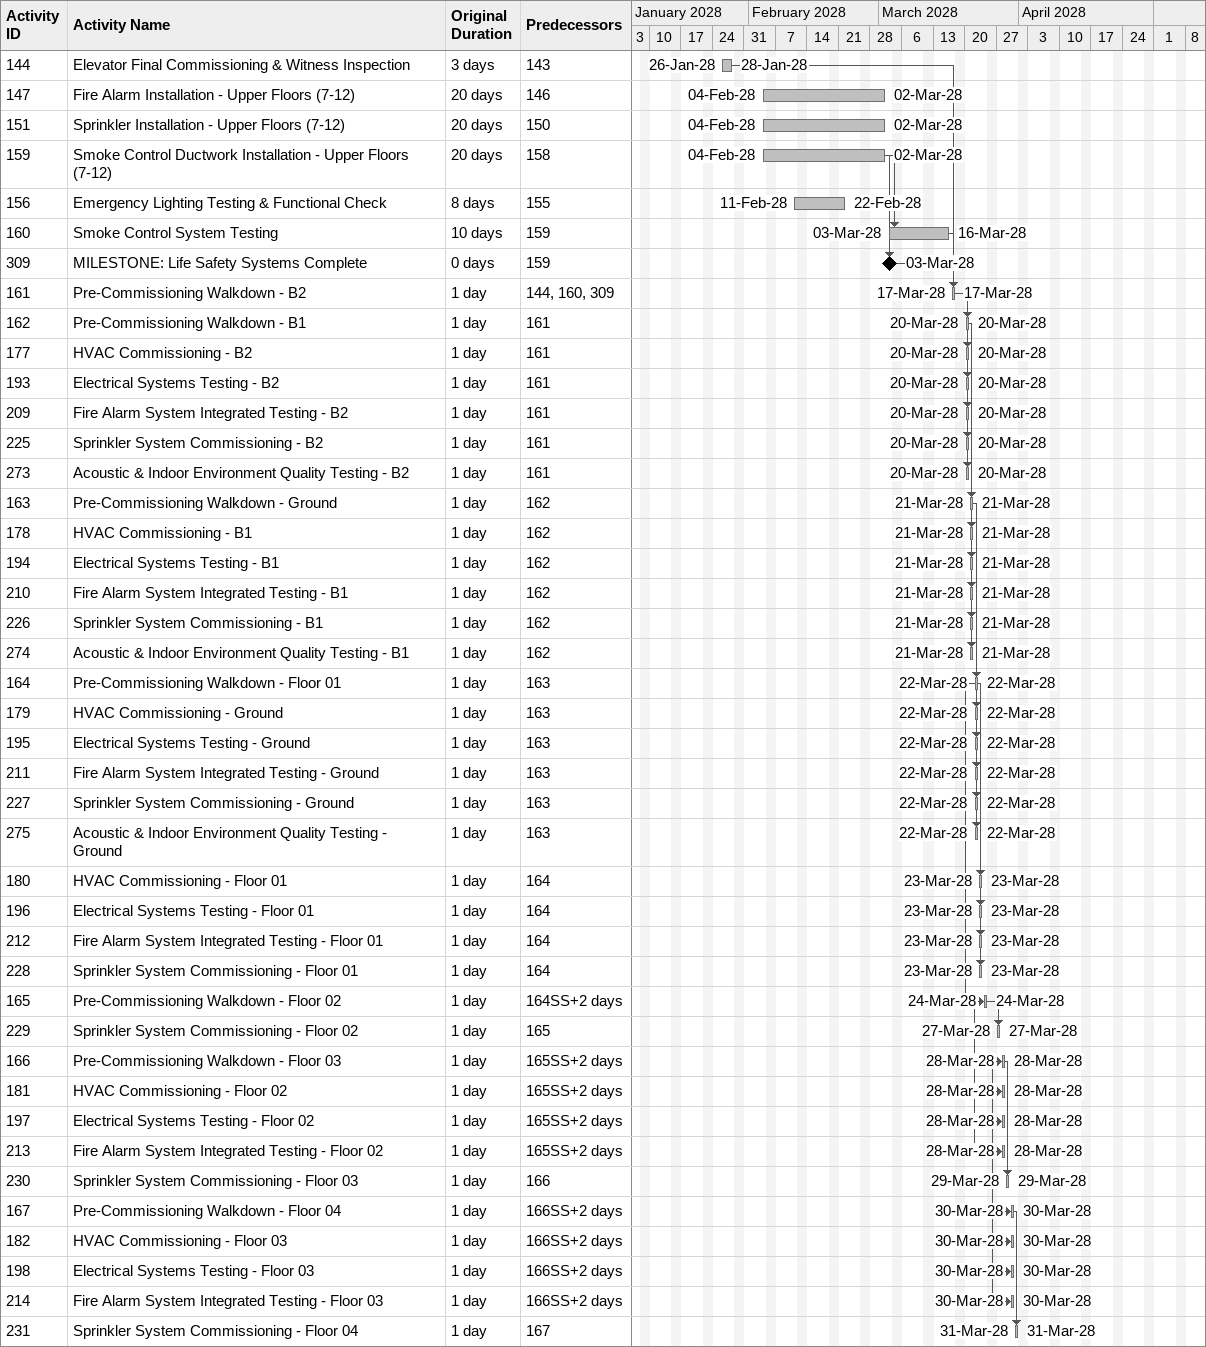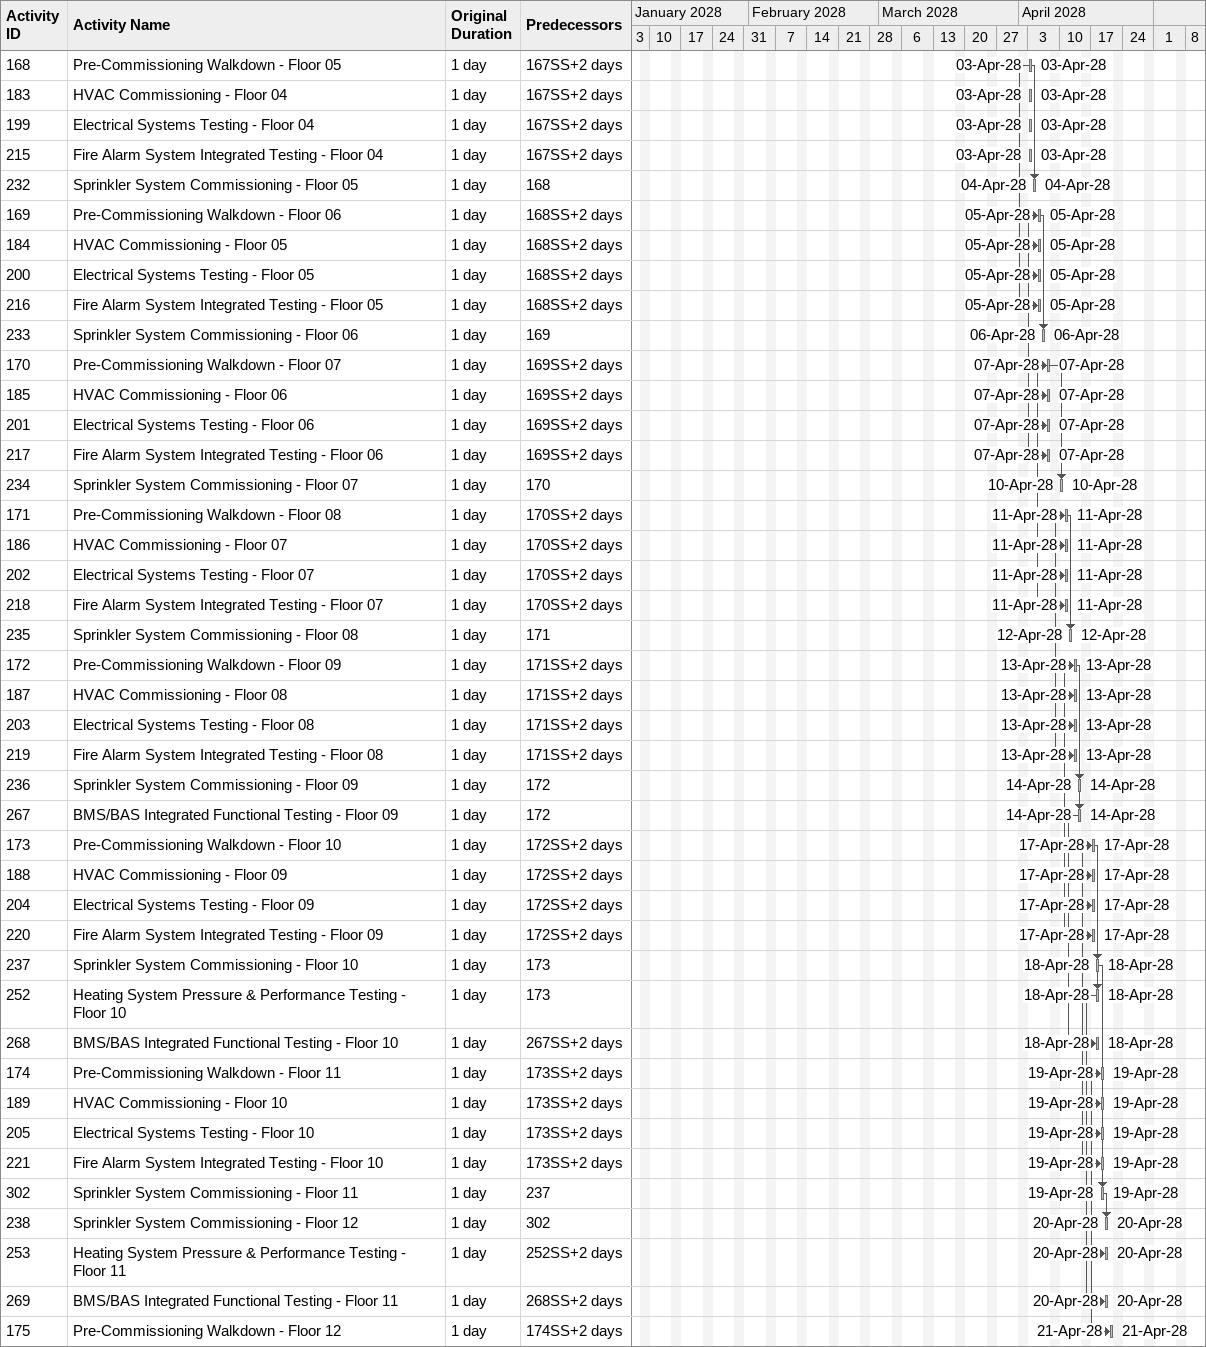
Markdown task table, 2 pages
| ID | Task | Original duration | Start | Finish | Predecessors |
|---|---|---|---|---|---|
| 144 | Elevator Final Commissioning & Witness Inspection | 3d | 2028-01-26 | 2028-01-28 | 143 |
| 147 | Fire Alarm Installation - Upper Floors (7-12) | 20d | 2028-02-04 | 2028-03-02 | 146 |
| 151 | Sprinkler Installation - Upper Floors (7-12) | 20d | 2028-02-04 | 2028-03-02 | 150 |
| 159 | Smoke Control Ductwork Installation - Upper Floors (7-12) | 20d | 2028-02-04 | 2028-03-02 | 158 |
| 156 | Emergency Lighting Testing & Functional Check | 8d | 2028-02-11 | 2028-02-22 | 155 |
| 160 | Smoke Control System Testing | 10d | 2028-03-03 | 2028-03-16 | 159 |
| 309 | MILESTONE: Life Safety Systems Complete | 0d | 2028-03-03 | 2028-03-03 | 159 |
| 161 | Pre-Commissioning Walkdown - B2 | 1d | 2028-03-17 | 2028-03-17 | 144, 160, 309 |
| 162 | Pre-Commissioning Walkdown - B1 | 1d | 2028-03-20 | 2028-03-20 | 161 |
| 177 | HVAC Commissioning - B2 | 1d | 2028-03-20 | 2028-03-20 | 161 |
| 193 | Electrical Systems Testing - B2 | 1d | 2028-03-20 | 2028-03-20 | 161 |
| 209 | Fire Alarm System Integrated Testing - B2 | 1d | 2028-03-20 | 2028-03-20 | 161 |
| 225 | Sprinkler System Commissioning - B2 | 1d | 2028-03-20 | 2028-03-20 | 161 |
| 273 | Acoustic & Indoor Environment Quality Testing - B2 | 1d | 2028-03-20 | 2028-03-20 | 161 |
| 163 | Pre-Commissioning Walkdown - Ground | 1d | 2028-03-21 | 2028-03-21 | 162 |
| 178 | HVAC Commissioning - B1 | 1d | 2028-03-21 | 2028-03-21 | 162 |
| 194 | Electrical Systems Testing - B1 | 1d | 2028-03-21 | 2028-03-21 | 162 |
| 210 | Fire Alarm System Integrated Testing - B1 | 1d | 2028-03-21 | 2028-03-21 | 162 |
| 226 | Sprinkler System Commissioning - B1 | 1d | 2028-03-21 | 2028-03-21 | 162 |
| 274 | Acoustic & Indoor Environment Quality Testing - B1 | 1d | 2028-03-21 | 2028-03-21 | 162 |
| 164 | Pre-Commissioning Walkdown - Floor 01 | 1d | 2028-03-22 | 2028-03-22 | 163 |
| 179 | HVAC Commissioning - Ground | 1d | 2028-03-22 | 2028-03-22 | 163 |
| 195 | Electrical Systems Testing - Ground | 1d | 2028-03-22 | 2028-03-22 | 163 |
| 211 | Fire Alarm System Integrated Testing - Ground | 1d | 2028-03-22 | 2028-03-22 | 163 |
| 227 | Sprinkler System Commissioning - Ground | 1d | 2028-03-22 | 2028-03-22 | 163 |
| 275 | Acoustic & Indoor Environment Quality Testing - Ground | 1d | 2028-03-22 | 2028-03-22 | 163 |
| 180 | HVAC Commissioning - Floor 01 | 1d | 2028-03-23 | 2028-03-23 | 164 |
| 196 | Electrical Systems Testing - Floor 01 | 1d | 2028-03-23 | 2028-03-23 | 164 |
| 212 | Fire Alarm System Integrated Testing - Floor 01 | 1d | 2028-03-23 | 2028-03-23 | 164 |
| 228 | Sprinkler System Commissioning - Floor 01 | 1d | 2028-03-23 | 2028-03-23 | 164 |
| 165 | Pre-Commissioning Walkdown - Floor 02 | 1d | 2028-03-24 | 2028-03-24 | 164SS+2d |
| 229 | Sprinkler System Commissioning - Floor 02 | 1d | 2028-03-27 | 2028-03-27 | 165 |
| 166 | Pre-Commissioning Walkdown - Floor 03 | 1d | 2028-03-28 | 2028-03-28 | 165SS+2d |
| 181 | HVAC Commissioning - Floor 02 | 1d | 2028-03-28 | 2028-03-28 | 165SS+2d |
| 197 | Electrical Systems Testing - Floor 02 | 1d | 2028-03-28 | 2028-03-28 | 165SS+2d |
| 213 | Fire Alarm System Integrated Testing - Floor 02 | 1d | 2028-03-28 | 2028-03-28 | 165SS+2d |
| 230 | Sprinkler System Commissioning - Floor 03 | 1d | 2028-03-29 | 2028-03-29 | 166 |
| 167 | Pre-Commissioning Walkdown - Floor 04 | 1d | 2028-03-30 | 2028-03-30 | 166SS+2d |
| 182 | HVAC Commissioning - Floor 03 | 1d | 2028-03-30 | 2028-03-30 | 166SS+2d |
| 198 | Electrical Systems Testing - Floor 03 | 1d | 2028-03-30 | 2028-03-30 | 166SS+2d |
| 214 | Fire Alarm System Integrated Testing - Floor 03 | 1d | 2028-03-30 | 2028-03-30 | 166SS+2d |
| 231 | Sprinkler System Commissioning - Floor 04 | 1d | 2028-03-31 | 2028-03-31 | 167 |
| 168 | Pre-Commissioning Walkdown - Floor 05 | 1d | 2028-04-03 | 2028-04-03 | 167SS+2d |
| 183 | HVAC Commissioning - Floor 04 | 1d | 2028-04-03 | 2028-04-03 | 167SS+2d |
| 199 | Electrical Systems Testing - Floor 04 | 1d | 2028-04-03 | 2028-04-03 | 167SS+2d |
| 215 | Fire Alarm System Integrated Testing - Floor 04 | 1d | 2028-04-03 | 2028-04-03 | 167SS+2d |
| 232 | Sprinkler System Commissioning - Floor 05 | 1d | 2028-04-04 | 2028-04-04 | 168 |
| 169 | Pre-Commissioning Walkdown - Floor 06 | 1d | 2028-04-05 | 2028-04-05 | 168SS+2d |
| 184 | HVAC Commissioning - Floor 05 | 1d | 2028-04-05 | 2028-04-05 | 168SS+2d |
| 200 | Electrical Systems Testing - Floor 05 | 1d | 2028-04-05 | 2028-04-05 | 168SS+2d |
| 216 | Fire Alarm System Integrated Testing - Floor 05 | 1d | 2028-04-05 | 2028-04-05 | 168SS+2d |
| 233 | Sprinkler System Commissioning - Floor 06 | 1d | 2028-04-06 | 2028-04-06 | 169 |
| 170 | Pre-Commissioning Walkdown - Floor 07 | 1d | 2028-04-07 | 2028-04-07 | 169SS+2d |
| 185 | HVAC Commissioning - Floor 06 | 1d | 2028-04-07 | 2028-04-07 | 169SS+2d |
| 201 | Electrical Systems Testing - Floor 06 | 1d | 2028-04-07 | 2028-04-07 | 169SS+2d |
| 217 | Fire Alarm System Integrated Testing - Floor 06 | 1d | 2028-04-07 | 2028-04-07 | 169SS+2d |
| 234 | Sprinkler System Commissioning - Floor 07 | 1d | 2028-04-10 | 2028-04-10 | 170 |
| 171 | Pre-Commissioning Walkdown - Floor 08 | 1d | 2028-04-11 | 2028-04-11 | 170SS+2d |
| 186 | HVAC Commissioning - Floor 07 | 1d | 2028-04-11 | 2028-04-11 | 170SS+2d |
| 202 | Electrical Systems Testing - Floor 07 | 1d | 2028-04-11 | 2028-04-11 | 170SS+2d |
| 218 | Fire Alarm System Integrated Testing - Floor 07 | 1d | 2028-04-11 | 2028-04-11 | 170SS+2d |
| 235 | Sprinkler System Commissioning - Floor 08 | 1d | 2028-04-12 | 2028-04-12 | 171 |
| 172 | Pre-Commissioning Walkdown - Floor 09 | 1d | 2028-04-13 | 2028-04-13 | 171SS+2d |
| 187 | HVAC Commissioning - Floor 08 | 1d | 2028-04-13 | 2028-04-13 | 171SS+2d |
| 203 | Electrical Systems Testing - Floor 08 | 1d | 2028-04-13 | 2028-04-13 | 171SS+2d |
| 219 | Fire Alarm System Integrated Testing - Floor 08 | 1d | 2028-04-13 | 2028-04-13 | 171SS+2d |
| 236 | Sprinkler System Commissioning - Floor 09 | 1d | 2028-04-14 | 2028-04-14 | 172 |
| 267 | BMS/BAS Integrated Functional Testing - Floor 09 | 1d | 2028-04-14 | 2028-04-14 | 172 |
| 173 | Pre-Commissioning Walkdown - Floor 10 | 1d | 2028-04-17 | 2028-04-17 | 172SS+2d |
| 188 | HVAC Commissioning - Floor 09 | 1d | 2028-04-17 | 2028-04-17 | 172SS+2d |
| 204 | Electrical Systems Testing - Floor 09 | 1d | 2028-04-17 | 2028-04-17 | 172SS+2d |
| 220 | Fire Alarm System Integrated Testing - Floor 09 | 1d | 2028-04-17 | 2028-04-17 | 172SS+2d |
| 237 | Sprinkler System Commissioning - Floor 10 | 1d | 2028-04-18 | 2028-04-18 | 173 |
| 252 | Heating System Pressure & Performance Testing - Floor 10 | 1d | 2028-04-18 | 2028-04-18 | 173 |
| 268 | BMS/BAS Integrated Functional Testing - Floor 10 | 1d | 2028-04-18 | 2028-04-18 | 267SS+2d |
| 174 | Pre-Commissioning Walkdown - Floor 11 | 1d | 2028-04-19 | 2028-04-19 | 173SS+2d |
| 189 | HVAC Commissioning - Floor 10 | 1d | 2028-04-19 | 2028-04-19 | 173SS+2d |
| 205 | Electrical Systems Testing - Floor 10 | 1d | 2028-04-19 | 2028-04-19 | 173SS+2d |
| 221 | Fire Alarm System Integrated Testing - Floor 10 | 1d | 2028-04-19 | 2028-04-19 | 173SS+2d |
| 302 | Sprinkler System Commissioning - Floor 11 | 1d | 2028-04-19 | 2028-04-19 | 237 |
| 238 | Sprinkler System Commissioning - Floor 12 | 1d | 2028-04-20 | 2028-04-20 | 302 |
| 253 | Heating System Pressure & Performance Testing - Floor 11 | 1d | 2028-04-20 | 2028-04-20 | 252SS+2d |
| 269 | BMS/BAS Integrated Functional Testing - Floor 11 | 1d | 2028-04-20 | 2028-04-20 | 268SS+2d |
| 175 | Pre-Commissioning Walkdown - Floor 12 | 1d | 2028-04-21 | 2028-04-21 | 174SS+2d |
